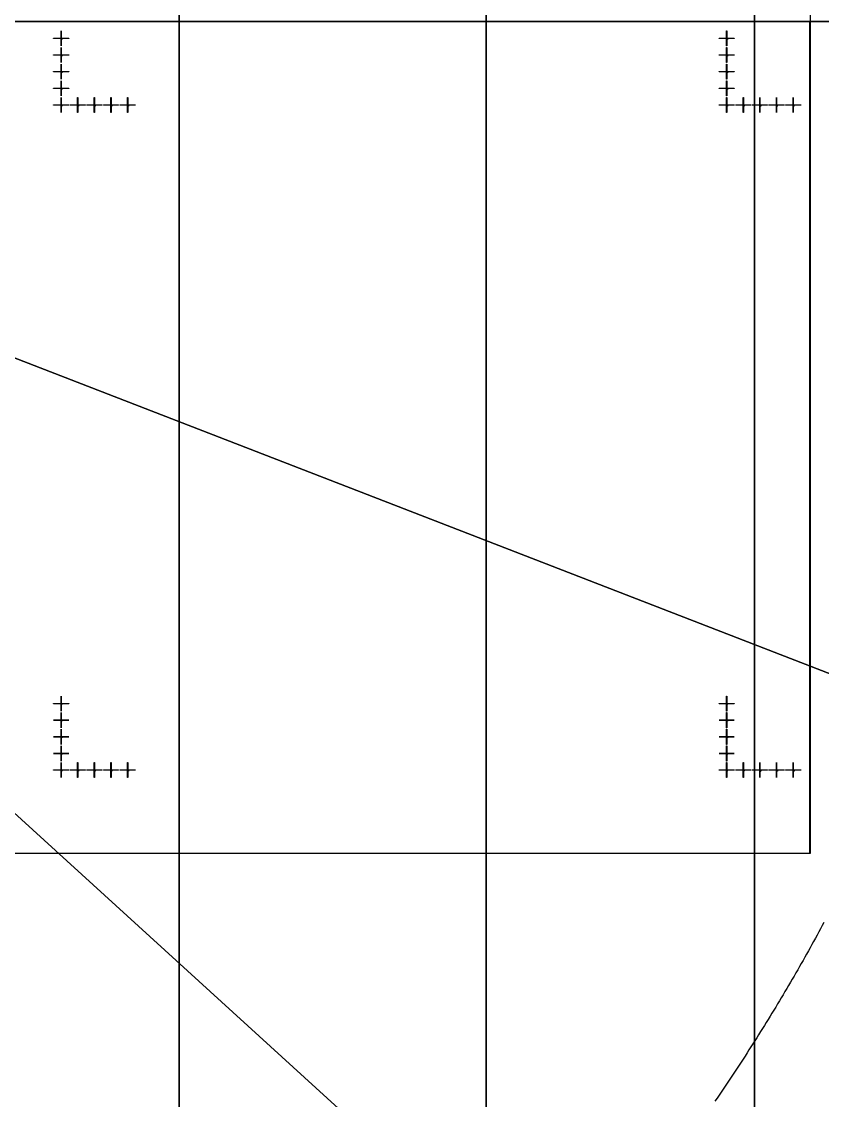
# Model space of a CAD drawing. Extents: x -25400 to 25400, y -24113 to 25400.
# Drawn here: x 10529 to 20156, y -12974 to 1 of the extents above; entities that cross this region are included whole.
import ezdxf

# ---------------------------------------------------------------- set-up
doc = ezdxf.new("R2010")
doc.units = 0
for name, color, linetype in [('L0D0', 2, 'CONTINUOUS'), ('L1D0', 3, 'CONTINUOUS'), ('L3D0', 4, 'CONTINUOUS')]:
    doc.layers.add(name, color=color, linetype=linetype)

msp = doc.modelspace()

# ---------------------------------------------------------------- linework, layer by layer
at = {"layer": 'L0D0'}
for points in [[(12421.944, 22155.255), (12421.944, -22155.255)], [(12421.944, -22155.255), (12421.944, 22155.255)], [(16115.797, 19632.653), (16115.797, -19632.653)], [(16115.797, -19632.653), (16115.797, 16466.422)], [(19339.518, -16466.422), (19339.518, 16466.422)], [(19339.518, 16466.422), (19339.518, -16466.422)], [(22899.959, 43.404), (22900, 0), (0, 0)], [(10207.408, -20499.239), (0, 0), (16923.304, -15427.63)], [(16923.304, -15427.63), (0, 0), (21353.614, -8272.434)], [(21353.614, -8272.434), (0, 0), (22900, 0)], [(20175.179, -10833.842), (20154.609, -10872.063), (20133.966, -10910.244), (20113.251, -10948.386), (20092.463, -10986.488), (20071.604, -11024.551), (20050.672, -11062.575), (20029.668, -11100.559), (20008.592, -11138.502), (19987.445, -11176.406), (19966.225, -11214.27), (19944.934, -11252.093), (19923.571, -11289.876), (19902.137, -11327.619), (19880.631, -11365.321), (19859.054, -11402.981), (19837.405, -11440.601), (19815.685, -11478.18), (19793.894, -11515.718), (19772.032, -11553.214), (19750.099, -11590.669), (19728.094, -11628.082), (19706.019, -11665.453), (19683.874, -11702.783), (19661.657, -11740.07), (19639.37, -11777.315), (19617.012, -11814.518), (19594.584, -11851.679), (19572.085, -11888.797), (19549.516, -11925.872), (19526.877, -11962.904), (19504.168, -11999.893), (19481.388, -12036.84), (19458.539, -12073.743), (19435.62, -12110.602), (19412.631, -12147.418), (19389.572, -12184.191), (19366.443, -12220.92), (19343.245, -12257.604), (19319.978, -12294.245), (19296.641, -12330.842), (19273.234, -12367.394), (19249.759, -12403.902), (19226.214, -12440.365), (19202.601, -12476.784), (19178.918, -12513.158), (19155.166, -12549.486), (19131.346, -12585.77), (19107.457, -12622.009), (19083.499, -12658.202), (19059.472, -12694.35), (19035.378, -12730.452), (19011.214, -12766.508), (18986.983, -12802.519), (18962.683, -12838.483), (18938.315, -12874.402), (18913.879, -12910.274), (18889.375, -12946.1), (18864.804, -12981.879)]]:
    msp.add_lwpolyline(points, dxfattribs=at)
at = {"layer": 'L1D0'}
for points in [[(11003.25, -193.5), (11003.25, -110.5), (11005.75, -110.5), (11005.75, -193.5)], [(19003.25, -193.5), (19003.25, -110.5), (19005.75, -110.5), (19005.75, -193.5)], [(10913.5, -202.75), (10913.5, -200.25), (10996.5, -200.25), (10996.5, -202.75)], [(11004.3, -206.5), (11004.3, -201.7), (10999.5, -201.7), (10999.5, -201.3), (11004.3, -201.3), (11004.3, -196.5), (11004.7, -196.5), (11004.7, -201.3), (11009.5, -201.3), (11009.5, -201.7), (11004.7, -201.7), (11004.7, -206.5)], [(11003.25, -292.5), (11003.25, -209.5), (11005.75, -209.5), (11005.75, -292.5)], [(11010.5, -212.056), (11010.5, -208.5), (11014.944, -208.5), (11014.944, -209.389), (11011.389, -209.389), (11011.389, -211.167), (11014.056, -211.167), (11014.056, -212.056)], [(11010.5, -214.722), (11010.5, -213.833), (11014.056, -213.833), (11014.056, -214.722)], [(11012.5, -202.75), (11012.5, -200.25), (11095.5, -200.25), (11095.5, -202.75)], [(11014.056, -213.833), (11014.056, -212.056), (11014.944, -212.056), (11014.944, -213.833)], [(18913.5, -202.75), (18913.5, -200.25), (18996.5, -200.25), (18996.5, -202.75)], [(19004.3, -206.5), (19004.3, -201.7), (18999.5, -201.7), (18999.5, -201.3), (19004.3, -201.3), (19004.3, -196.5), (19004.7, -196.5), (19004.7, -201.3), (19009.5, -201.3), (19009.5, -201.7), (19004.7, -201.7), (19004.7, -206.5)], [(19003.25, -292.5), (19003.25, -209.5), (19005.75, -209.5), (19005.75, -292.5)], [(19010.5, -212.056), (19010.5, -208.5), (19014.944, -208.5), (19014.944, -209.389), (19011.389, -209.389), (19011.389, -211.167), (19014.056, -211.167), (19014.056, -212.056)], [(19010.5, -214.722), (19010.5, -213.833), (19014.056, -213.833), (19014.056, -214.722)], [(19012.5, -202.75), (19012.5, -200.25), (19095.5, -200.25), (19095.5, -202.75)], [(19014.056, -213.833), (19014.056, -212.056), (19014.944, -212.056), (19014.944, -213.833)], [(11003.25, -393.5), (11003.25, -310.5), (11005.75, -310.5), (11005.75, -393.5)], [(19003.25, -393.5), (19003.25, -310.5), (19005.75, -310.5), (19005.75, -393.5)], [(10913.5, -402.75), (10913.5, -400.25), (10996.5, -400.25), (10996.5, -402.75)], [(11004.3, -406.5), (11004.3, -401.7), (10999.5, -401.7), (10999.5, -401.3), (11004.3, -401.3), (11004.3, -396.5), (11004.7, -396.5), (11004.7, -401.3), (11009.5, -401.3), (11009.5, -401.7), (11004.7, -401.7), (11004.7, -406.5)], [(11003.25, -492.5), (11003.25, -409.5), (11005.75, -409.5), (11005.75, -492.5)], [(11003.25, -593.5), (11003.25, -510.5), (11005.75, -510.5), (11005.75, -593.5)], [(11013.167, -414.722), (11013.167, -412.944), (11010.5, -412.944), (11010.5, -411.167), (11011.389, -411.167), (11011.389, -412.056), (11013.167, -412.056), (11013.167, -409.389), (11012.278, -409.389), (11012.278, -408.5), (11014.056, -408.5), (11014.056, -412.056), (11014.944, -412.056), (11014.944, -412.944), (11014.056, -412.944), (11014.056, -414.722)], [(11011.389, -411.167), (11011.389, -409.389), (11012.278, -409.389), (11012.278, -411.167)], [(11012.5, -402.75), (11012.5, -400.25), (11095.5, -400.25), (11095.5, -402.75)], [(18913.5, -402.75), (18913.5, -400.25), (18996.5, -400.25), (18996.5, -402.75)], [(19004.3, -406.5), (19004.3, -401.7), (18999.5, -401.7), (18999.5, -401.3), (19004.3, -401.3), (19004.3, -396.5), (19004.7, -396.5), (19004.7, -401.3), (19009.5, -401.3), (19009.5, -401.7), (19004.7, -401.7), (19004.7, -406.5)], [(19003.25, -492.5), (19003.25, -409.5), (19005.75, -409.5), (19005.75, -492.5)], [(19003.25, -593.5), (19003.25, -510.5), (19005.75, -510.5), (19005.75, -593.5)], [(19013.167, -414.722), (19013.167, -412.944), (19010.5, -412.944), (19010.5, -411.167), (19011.389, -411.167), (19011.389, -412.056), (19013.167, -412.056), (19013.167, -409.389), (19012.278, -409.389), (19012.278, -408.5), (19014.056, -408.5), (19014.056, -412.056), (19014.944, -412.056), (19014.944, -412.944), (19014.056, -412.944), (19014.056, -414.722)], [(19011.389, -411.167), (19011.389, -409.389), (19012.278, -409.389), (19012.278, -411.167)], [(19012.5, -402.75), (19012.5, -400.25), (19095.5, -400.25), (19095.5, -402.75)], [(10913.5, -602.75), (10913.5, -600.25), (10996.5, -600.25), (10996.5, -602.75)], [(11004.3, -606.5), (11004.3, -601.7), (10999.5, -601.7), (10999.5, -601.3), (11004.3, -601.3), (11004.3, -596.5), (11004.7, -596.5), (11004.7, -601.3), (11009.5, -601.3), (11009.5, -601.7), (11004.7, -601.7), (11004.7, -606.5)], [(11003.25, -692.5), (11003.25, -609.5), (11005.75, -609.5), (11005.75, -692.5)], [(11010.5, -609.389), (11010.5, -608.5), (11014.056, -608.5), (11014.056, -609.389)], [(11010.5, -614.722), (11010.5, -613.833), (11014.056, -613.833), (11014.056, -614.722)], [(11011.389, -612.056), (11011.389, -611.167), (11014.056, -611.167), (11014.056, -612.056)], [(11012.5, -602.75), (11012.5, -600.25), (11095.5, -600.25), (11095.5, -602.75)], [(11014.056, -611.167), (11014.056, -609.389), (11014.944, -609.389), (11014.944, -611.167)], [(11014.056, -613.833), (11014.056, -612.056), (11014.944, -612.056), (11014.944, -613.833)], [(18913.5, -602.75), (18913.5, -600.25), (18996.5, -600.25), (18996.5, -602.75)], [(19004.3, -606.5), (19004.3, -601.7), (18999.5, -601.7), (18999.5, -601.3), (19004.3, -601.3), (19004.3, -596.5), (19004.7, -596.5), (19004.7, -601.3), (19009.5, -601.3), (19009.5, -601.7), (19004.7, -601.7), (19004.7, -606.5)], [(19003.25, -692.5), (19003.25, -609.5), (19005.75, -609.5), (19005.75, -692.5)], [(19010.5, -609.389), (19010.5, -608.5), (19014.056, -608.5), (19014.056, -609.389)], [(19010.5, -614.722), (19010.5, -613.833), (19014.056, -613.833), (19014.056, -614.722)], [(19011.389, -612.056), (19011.389, -611.167), (19014.056, -611.167), (19014.056, -612.056)], [(19012.5, -602.75), (19012.5, -600.25), (19095.5, -600.25), (19095.5, -602.75)], [(19014.056, -611.167), (19014.056, -609.389), (19014.944, -609.389), (19014.944, -611.167)], [(19014.056, -613.833), (19014.056, -612.056), (19014.944, -612.056), (19014.944, -613.833)], [(11003.25, -793.5), (11003.25, -710.5), (11005.75, -710.5), (11005.75, -793.5)], [(19003.25, -793.5), (19003.25, -710.5), (19005.75, -710.5), (19005.75, -793.5)], [(10913.5, -802.75), (10913.5, -800.25), (10996.5, -800.25), (10996.5, -802.75)], [(11004.3, -806.5), (11004.3, -801.7), (10999.5, -801.7), (10999.5, -801.3), (11004.3, -801.3), (11004.3, -796.5), (11004.7, -796.5), (11004.7, -801.3), (11009.5, -801.3), (11009.5, -801.7), (11004.7, -801.7), (11004.7, -806.5)], [(11003.25, -892.5), (11003.25, -809.5), (11005.75, -809.5), (11005.75, -892.5)], [(11010.5, -810.278), (11010.5, -809.389), (11011.389, -809.389), (11011.389, -810.278)], [(11010.5, -814.722), (11010.5, -812.944), (11011.389, -812.944), (11011.389, -813.833), (11014.944, -813.833), (11014.944, -814.722)], [(11011.389, -809.389), (11011.389, -808.5), (11014.056, -808.5), (11014.056, -809.389)], [(11011.389, -812.944), (11011.389, -812.056), (11013.167, -812.056), (11013.167, -812.944)], [(11012.5, -802.75), (11012.5, -800.25), (11095.5, -800.25), (11095.5, -802.75)], [(11013.167, -812.056), (11013.167, -811.167), (11014.056, -811.167), (11014.056, -812.056)], [(11014.056, -811.167), (11014.056, -809.389), (11014.944, -809.389), (11014.944, -811.167)], [(18913.5, -802.75), (18913.5, -800.25), (18996.5, -800.25), (18996.5, -802.75)], [(19004.3, -806.5), (19004.3, -801.7), (18999.5, -801.7), (18999.5, -801.3), (19004.3, -801.3), (19004.3, -796.5), (19004.7, -796.5), (19004.7, -801.3), (19009.5, -801.3), (19009.5, -801.7), (19004.7, -801.7), (19004.7, -806.5)], [(19003.25, -892.5), (19003.25, -809.5), (19005.75, -809.5), (19005.75, -892.5)], [(19010.5, -810.278), (19010.5, -809.389), (19011.389, -809.389), (19011.389, -810.278)], [(19010.5, -814.722), (19010.5, -812.944), (19011.389, -812.944), (19011.389, -813.833), (19014.944, -813.833), (19014.944, -814.722)], [(19011.389, -809.389), (19011.389, -808.5), (19014.056, -808.5), (19014.056, -809.389)], [(19011.389, -812.944), (19011.389, -812.056), (19013.167, -812.056), (19013.167, -812.944)], [(19012.5, -802.75), (19012.5, -800.25), (19095.5, -800.25), (19095.5, -802.75)], [(19013.167, -812.056), (19013.167, -811.167), (19014.056, -811.167), (19014.056, -812.056)], [(19014.056, -811.167), (19014.056, -809.389), (19014.944, -809.389), (19014.944, -811.167)], [(10913.5, -1002.75), (10913.5, -1000.25), (10996.5, -1000.25), (10996.5, -1002.75)], [(11004.3, -1006.5), (11004.3, -1001.7), (10999.5, -1001.7), (10999.5, -1001.3), (11004.3, -1001.3), (11004.3, -996.5), (11004.7, -996.5), (11004.7, -1001.3), (11009.5, -1001.3), (11009.5, -1001.7), (11004.7, -1001.7), (11004.7, -1006.5)], [(11003.25, -993.5), (11003.25, -910.5), (11005.75, -910.5), (11005.75, -993.5)], [(11003.25, -1092.5), (11003.25, -1009.5), (11005.75, -1009.5), (11005.75, -1092.5)], [(11011.389, -1014.722), (11011.389, -1013.833), (11012.278, -1013.833), (11012.278, -1010.278), (11011.389, -1010.278), (11011.389, -1009.389), (11012.278, -1009.389), (11012.278, -1008.5), (11013.167, -1008.5), (11013.167, -1013.833), (11014.056, -1013.833), (11014.056, -1014.722)], [(11012.5, -1002.75), (11012.5, -1000.25), (11095.5, -1000.25), (11095.5, -1002.75)], [(11113.5, -1002.75), (11113.5, -1000.25), (11196.5, -1000.25), (11196.5, -1002.75)], [(11204.3, -1006.5), (11204.3, -1001.7), (11199.5, -1001.7), (11199.5, -1001.3), (11204.3, -1001.3), (11204.3, -996.5), (11204.7, -996.5), (11204.7, -1001.3), (11209.5, -1001.3), (11209.5, -1001.7), (11204.7, -1001.7), (11204.7, -1006.5)], [(11203.25, -993.5), (11203.25, -910.5), (11205.75, -910.5), (11205.75, -993.5)], [(11203.25, -1092.5), (11203.25, -1009.5), (11205.75, -1009.5), (11205.75, -1092.5)], [(11210.5, -1010.278), (11210.5, -1009.389), (11211.389, -1009.389), (11211.389, -1010.278)], [(11210.5, -1014.722), (11210.5, -1012.944), (11211.389, -1012.944), (11211.389, -1013.833), (11214.944, -1013.833), (11214.944, -1014.722)], [(11211.389, -1009.389), (11211.389, -1008.5), (11214.056, -1008.5), (11214.056, -1009.389)], [(11211.389, -1012.944), (11211.389, -1012.056), (11213.167, -1012.056), (11213.167, -1012.944)], [(11212.5, -1002.75), (11212.5, -1000.25), (11295.5, -1000.25), (11295.5, -1002.75)], [(11213.167, -1012.056), (11213.167, -1011.167), (11214.056, -1011.167), (11214.056, -1012.056)], [(11214.056, -1011.167), (11214.056, -1009.389), (11214.944, -1009.389), (11214.944, -1011.167)], [(11313.5, -1002.75), (11313.5, -1000.25), (11396.5, -1000.25), (11396.5, -1002.75)], [(11404.3, -1006.5), (11404.3, -1001.7), (11399.5, -1001.7), (11399.5, -1001.3), (11404.3, -1001.3), (11404.3, -996.5), (11404.7, -996.5), (11404.7, -1001.3), (11409.5, -1001.3), (11409.5, -1001.7), (11404.7, -1001.7), (11404.7, -1006.5)], [(11403.25, -993.5), (11403.25, -910.5), (11405.75, -910.5), (11405.75, -993.5)], [(11403.25, -1092.5), (11403.25, -1009.5), (11405.75, -1009.5), (11405.75, -1092.5)], [(11410.5, -1009.389), (11410.5, -1008.5), (11414.056, -1008.5), (11414.056, -1009.389)], [(11410.5, -1014.722), (11410.5, -1013.833), (11414.056, -1013.833), (11414.056, -1014.722)], [(11411.389, -1012.056), (11411.389, -1011.167), (11414.056, -1011.167), (11414.056, -1012.056)], [(11412.5, -1002.75), (11412.5, -1000.25), (11495.5, -1000.25), (11495.5, -1002.75)], [(11414.056, -1011.167), (11414.056, -1009.389), (11414.944, -1009.389), (11414.944, -1011.167)], [(11414.056, -1013.833), (11414.056, -1012.056), (11414.944, -1012.056), (11414.944, -1013.833)], [(11513.5, -1002.75), (11513.5, -1000.25), (11596.5, -1000.25), (11596.5, -1002.75)], [(11604.3, -1006.5), (11604.3, -1001.7), (11599.5, -1001.7), (11599.5, -1001.3), (11604.3, -1001.3), (11604.3, -996.5), (11604.7, -996.5), (11604.7, -1001.3), (11609.5, -1001.3), (11609.5, -1001.7), (11604.7, -1001.7), (11604.7, -1006.5)], [(11603.25, -993.5), (11603.25, -910.5), (11605.75, -910.5), (11605.75, -993.5)], [(11603.25, -1092.5), (11603.25, -1009.5), (11605.75, -1009.5), (11605.75, -1092.5)], [(11613.167, -1014.722), (11613.167, -1012.944), (11610.5, -1012.944), (11610.5, -1011.167), (11611.389, -1011.167), (11611.389, -1012.056), (11613.167, -1012.056), (11613.167, -1009.389), (11612.278, -1009.389), (11612.278, -1008.5), (11614.056, -1008.5), (11614.056, -1012.056), (11614.944, -1012.056), (11614.944, -1012.944), (11614.056, -1012.944), (11614.056, -1014.722)], [(11611.389, -1011.167), (11611.389, -1009.389), (11612.278, -1009.389), (11612.278, -1011.167)], [(11612.5, -1002.75), (11612.5, -1000.25), (11695.5, -1000.25), (11695.5, -1002.75)], [(11713.5, -1002.75), (11713.5, -1000.25), (11796.5, -1000.25), (11796.5, -1002.75)], [(11804.3, -1006.5), (11804.3, -1001.7), (11799.5, -1001.7), (11799.5, -1001.3), (11804.3, -1001.3), (11804.3, -996.5), (11804.7, -996.5), (11804.7, -1001.3), (11809.5, -1001.3), (11809.5, -1001.7), (11804.7, -1001.7), (11804.7, -1006.5)], [(11803.25, -993.5), (11803.25, -910.5), (11805.75, -910.5), (11805.75, -993.5)], [(11803.25, -1092.5), (11803.25, -1009.5), (11805.75, -1009.5), (11805.75, -1092.5)], [(11810.5, -1012.056), (11810.5, -1008.5), (11814.944, -1008.5), (11814.944, -1009.389), (11811.389, -1009.389), (11811.389, -1011.167), (11814.056, -1011.167), (11814.056, -1012.056)], [(11810.5, -1014.722), (11810.5, -1013.833), (11814.056, -1013.833), (11814.056, -1014.722)], [(11812.5, -1002.75), (11812.5, -1000.25), (11895.5, -1000.25), (11895.5, -1002.75)], [(11814.056, -1013.833), (11814.056, -1012.056), (11814.944, -1012.056), (11814.944, -1013.833)], [(18913.5, -1002.75), (18913.5, -1000.25), (18996.5, -1000.25), (18996.5, -1002.75)], [(19004.3, -1006.5), (19004.3, -1001.7), (18999.5, -1001.7), (18999.5, -1001.3), (19004.3, -1001.3), (19004.3, -996.5), (19004.7, -996.5), (19004.7, -1001.3), (19009.5, -1001.3), (19009.5, -1001.7), (19004.7, -1001.7), (19004.7, -1006.5)], [(19003.25, -993.5), (19003.25, -910.5), (19005.75, -910.5), (19005.75, -993.5)], [(19003.25, -1092.5), (19003.25, -1009.5), (19005.75, -1009.5), (19005.75, -1092.5)], [(19011.389, -1014.722), (19011.389, -1013.833), (19012.278, -1013.833), (19012.278, -1010.278), (19011.389, -1010.278), (19011.389, -1009.389), (19012.278, -1009.389), (19012.278, -1008.5), (19013.167, -1008.5), (19013.167, -1013.833), (19014.056, -1013.833), (19014.056, -1014.722)], [(19012.5, -1002.75), (19012.5, -1000.25), (19095.5, -1000.25), (19095.5, -1002.75)], [(19113.5, -1002.75), (19113.5, -1000.25), (19196.5, -1000.25), (19196.5, -1002.75)], [(19204.3, -1006.5), (19204.3, -1001.7), (19199.5, -1001.7), (19199.5, -1001.3), (19204.3, -1001.3), (19204.3, -996.5), (19204.7, -996.5), (19204.7, -1001.3), (19209.5, -1001.3), (19209.5, -1001.7), (19204.7, -1001.7), (19204.7, -1006.5)], [(19203.25, -993.5), (19203.25, -910.5), (19205.75, -910.5), (19205.75, -993.5)], [(19203.25, -1092.5), (19203.25, -1009.5), (19205.75, -1009.5), (19205.75, -1092.5)], [(19210.5, -1010.278), (19210.5, -1009.389), (19211.389, -1009.389), (19211.389, -1010.278)], [(19210.5, -1014.722), (19210.5, -1012.944), (19211.389, -1012.944), (19211.389, -1013.833), (19214.944, -1013.833), (19214.944, -1014.722)], [(19211.389, -1009.389), (19211.389, -1008.5), (19214.056, -1008.5), (19214.056, -1009.389)], [(19211.389, -1012.944), (19211.389, -1012.056), (19213.167, -1012.056), (19213.167, -1012.944)], [(19212.5, -1002.75), (19212.5, -1000.25), (19295.5, -1000.25), (19295.5, -1002.75)], [(19213.167, -1012.056), (19213.167, -1011.167), (19214.056, -1011.167), (19214.056, -1012.056)], [(19214.056, -1011.167), (19214.056, -1009.389), (19214.944, -1009.389), (19214.944, -1011.167)], [(19313.5, -1002.75), (19313.5, -1000.25), (19396.5, -1000.25), (19396.5, -1002.75)], [(19404.3, -1006.5), (19404.3, -1001.7), (19399.5, -1001.7), (19399.5, -1001.3), (19404.3, -1001.3), (19404.3, -996.5), (19404.7, -996.5), (19404.7, -1001.3), (19409.5, -1001.3), (19409.5, -1001.7), (19404.7, -1001.7), (19404.7, -1006.5)], [(19403.25, -993.5), (19403.25, -910.5), (19405.75, -910.5), (19405.75, -993.5)], [(19403.25, -1092.5), (19403.25, -1009.5), (19405.75, -1009.5), (19405.75, -1092.5)], [(19410.5, -1009.389), (19410.5, -1008.5), (19414.056, -1008.5), (19414.056, -1009.389)], [(19410.5, -1014.722), (19410.5, -1013.833), (19414.056, -1013.833), (19414.056, -1014.722)], [(19411.389, -1012.056), (19411.389, -1011.167), (19414.056, -1011.167), (19414.056, -1012.056)], [(19412.5, -1002.75), (19412.5, -1000.25), (19495.5, -1000.25), (19495.5, -1002.75)], [(19414.056, -1011.167), (19414.056, -1009.389), (19414.944, -1009.389), (19414.944, -1011.167)], [(19414.056, -1013.833), (19414.056, -1012.056), (19414.944, -1012.056), (19414.944, -1013.833)], [(19513.5, -1002.75), (19513.5, -1000.25), (19596.5, -1000.25), (19596.5, -1002.75)], [(19604.3, -1006.5), (19604.3, -1001.7), (19599.5, -1001.7), (19599.5, -1001.3), (19604.3, -1001.3), (19604.3, -996.5), (19604.7, -996.5), (19604.7, -1001.3), (19609.5, -1001.3), (19609.5, -1001.7), (19604.7, -1001.7), (19604.7, -1006.5)], [(19603.25, -993.5), (19603.25, -910.5), (19605.75, -910.5), (19605.75, -993.5)], [(19603.25, -1092.5), (19603.25, -1009.5), (19605.75, -1009.5), (19605.75, -1092.5)], [(19613.167, -1014.722), (19613.167, -1012.944), (19610.5, -1012.944), (19610.5, -1011.167), (19611.389, -1011.167), (19611.389, -1012.056), (19613.167, -1012.056), (19613.167, -1009.389), (19612.278, -1009.389), (19612.278, -1008.5), (19614.056, -1008.5), (19614.056, -1012.056), (19614.944, -1012.056), (19614.944, -1012.944), (19614.056, -1012.944), (19614.056, -1014.722)], [(19611.389, -1011.167), (19611.389, -1009.389), (19612.278, -1009.389), (19612.278, -1011.167)], [(19612.5, -1002.75), (19612.5, -1000.25), (19695.5, -1000.25), (19695.5, -1002.75)], [(19713.5, -1002.75), (19713.5, -1000.25), (19796.5, -1000.25), (19796.5, -1002.75)], [(19804.3, -1006.5), (19804.3, -1001.7), (19799.5, -1001.7), (19799.5, -1001.3), (19804.3, -1001.3), (19804.3, -996.5), (19804.7, -996.5), (19804.7, -1001.3), (19809.5, -1001.3), (19809.5, -1001.7), (19804.7, -1001.7), (19804.7, -1006.5)], [(19803.25, -993.5), (19803.25, -910.5), (19805.75, -910.5), (19805.75, -993.5)], [(19803.25, -1092.5), (19803.25, -1009.5), (19805.75, -1009.5), (19805.75, -1092.5)], [(19810.5, -1012.056), (19810.5, -1008.5), (19814.944, -1008.5), (19814.944, -1009.389), (19811.389, -1009.389), (19811.389, -1011.167), (19814.056, -1011.167), (19814.056, -1012.056)], [(19810.5, -1014.722), (19810.5, -1013.833), (19814.056, -1013.833), (19814.056, -1014.722)], [(19812.5, -1002.75), (19812.5, -1000.25), (19895.5, -1000.25), (19895.5, -1002.75)], [(19814.056, -1013.833), (19814.056, -1012.056), (19814.944, -1012.056), (19814.944, -1013.833)], [(11003.25, -8193.5), (11003.25, -8110.5), (11005.75, -8110.5), (11005.75, -8193.5)], [(19003.25, -8193.5), (19003.25, -8110.5), (19005.75, -8110.5), (19005.75, -8193.5)], [(10913.5, -8202.75), (10913.5, -8200.25), (10996.5, -8200.25), (10996.5, -8202.75)], [(11004.3, -8206.5), (11004.3, -8201.7), (10999.5, -8201.7), (10999.5, -8201.3), (11004.3, -8201.3), (11004.3, -8196.5), (11004.7, -8196.5), (11004.7, -8201.3), (11009.5, -8201.3), (11009.5, -8201.7), (11004.7, -8201.7), (11004.7, -8206.5)], [(11003.25, -8292.5), (11003.25, -8209.5), (11005.75, -8209.5), (11005.75, -8292.5)], [(11010.5, -8212.056), (11010.5, -8208.5), (11014.944, -8208.5), (11014.944, -8209.389), (11011.389, -8209.389), (11011.389, -8211.167), (11014.056, -8211.167), (11014.056, -8212.056)], [(11010.5, -8214.722), (11010.5, -8213.833), (11014.056, -8213.833), (11014.056, -8214.722)], [(11012.5, -8202.75), (11012.5, -8200.25), (11095.5, -8200.25), (11095.5, -8202.75)], [(11014.056, -8213.833), (11014.056, -8212.056), (11014.944, -8212.056), (11014.944, -8213.833)], [(18913.5, -8202.75), (18913.5, -8200.25), (18996.5, -8200.25), (18996.5, -8202.75)], [(19004.3, -8206.5), (19004.3, -8201.7), (18999.5, -8201.7), (18999.5, -8201.3), (19004.3, -8201.3), (19004.3, -8196.5), (19004.7, -8196.5), (19004.7, -8201.3), (19009.5, -8201.3), (19009.5, -8201.7), (19004.7, -8201.7), (19004.7, -8206.5)], [(19003.25, -8292.5), (19003.25, -8209.5), (19005.75, -8209.5), (19005.75, -8292.5)], [(19010.5, -8212.056), (19010.5, -8208.5), (19014.944, -8208.5), (19014.944, -8209.389), (19011.389, -8209.389), (19011.389, -8211.167), (19014.056, -8211.167), (19014.056, -8212.056)], [(19010.5, -8214.722), (19010.5, -8213.833), (19014.056, -8213.833), (19014.056, -8214.722)], [(19012.5, -8202.75), (19012.5, -8200.25), (19095.5, -8200.25), (19095.5, -8202.75)], [(19014.056, -8213.833), (19014.056, -8212.056), (19014.944, -8212.056), (19014.944, -8213.833)], [(10913.5, -8402.75), (10913.5, -8400.25), (10996.5, -8400.25), (10996.5, -8402.75)], [(11004.3, -8406.5), (11004.3, -8401.7), (10999.5, -8401.7), (10999.5, -8401.3), (11004.3, -8401.3), (11004.3, -8396.5), (11004.7, -8396.5), (11004.7, -8401.3), (11009.5, -8401.3), (11009.5, -8401.7), (11004.7, -8401.7), (11004.7, -8406.5)], [(11003.25, -8393.5), (11003.25, -8310.5), (11005.75, -8310.5), (11005.75, -8393.5)], [(11003.25, -8492.5), (11003.25, -8409.5), (11005.75, -8409.5), (11005.75, -8492.5)], [(11013.167, -8414.722), (11013.167, -8412.944), (11010.5, -8412.944), (11010.5, -8411.167), (11011.389, -8411.167), (11011.389, -8412.056), (11013.167, -8412.056), (11013.167, -8409.389), (11012.278, -8409.389), (11012.278, -8408.5), (11014.056, -8408.5), (11014.056, -8412.056), (11014.944, -8412.056), (11014.944, -8412.944), (11014.056, -8412.944), (11014.056, -8414.722)], [(11011.389, -8411.167), (11011.389, -8409.389), (11012.278, -8409.389), (11012.278, -8411.167)], [(11012.5, -8402.75), (11012.5, -8400.25), (11095.5, -8400.25), (11095.5, -8402.75)], [(18913.5, -8402.75), (18913.5, -8400.25), (18996.5, -8400.25), (18996.5, -8402.75)], [(19004.3, -8406.5), (19004.3, -8401.7), (18999.5, -8401.7), (18999.5, -8401.3), (19004.3, -8401.3), (19004.3, -8396.5), (19004.7, -8396.5), (19004.7, -8401.3), (19009.5, -8401.3), (19009.5, -8401.7), (19004.7, -8401.7), (19004.7, -8406.5)], [(19003.25, -8393.5), (19003.25, -8310.5), (19005.75, -8310.5), (19005.75, -8393.5)], [(19003.25, -8492.5), (19003.25, -8409.5), (19005.75, -8409.5), (19005.75, -8492.5)], [(19013.167, -8414.722), (19013.167, -8412.944), (19010.5, -8412.944), (19010.5, -8411.167), (19011.389, -8411.167), (19011.389, -8412.056), (19013.167, -8412.056), (19013.167, -8409.389), (19012.278, -8409.389), (19012.278, -8408.5), (19014.056, -8408.5), (19014.056, -8412.056), (19014.944, -8412.056), (19014.944, -8412.944), (19014.056, -8412.944), (19014.056, -8414.722)], [(19011.389, -8411.167), (19011.389, -8409.389), (19012.278, -8409.389), (19012.278, -8411.167)], [(19012.5, -8402.75), (19012.5, -8400.25), (19095.5, -8400.25), (19095.5, -8402.75)], [(11003.25, -8593.5), (11003.25, -8510.5), (11005.75, -8510.5), (11005.75, -8593.5)], [(19003.25, -8593.5), (19003.25, -8510.5), (19005.75, -8510.5), (19005.75, -8593.5)], [(10913.5, -8602.75), (10913.5, -8600.25), (10996.5, -8600.25), (10996.5, -8602.75)], [(11004.3, -8606.5), (11004.3, -8601.7), (10999.5, -8601.7), (10999.5, -8601.3), (11004.3, -8601.3), (11004.3, -8596.5), (11004.7, -8596.5), (11004.7, -8601.3), (11009.5, -8601.3), (11009.5, -8601.7), (11004.7, -8601.7), (11004.7, -8606.5)], [(11003.25, -8692.5), (11003.25, -8609.5), (11005.75, -8609.5), (11005.75, -8692.5)], [(11010.5, -8609.389), (11010.5, -8608.5), (11014.056, -8608.5), (11014.056, -8609.389)], [(11010.5, -8614.722), (11010.5, -8613.833), (11014.056, -8613.833), (11014.056, -8614.722)], [(11011.389, -8612.056), (11011.389, -8611.167), (11014.056, -8611.167), (11014.056, -8612.056)], [(11012.5, -8602.75), (11012.5, -8600.25), (11095.5, -8600.25), (11095.5, -8602.75)], [(11014.056, -8611.167), (11014.056, -8609.389), (11014.944, -8609.389), (11014.944, -8611.167)], [(11014.056, -8613.833), (11014.056, -8612.056), (11014.944, -8612.056), (11014.944, -8613.833)], [(18913.5, -8602.75), (18913.5, -8600.25), (18996.5, -8600.25), (18996.5, -8602.75)], [(19004.3, -8606.5), (19004.3, -8601.7), (18999.5, -8601.7), (18999.5, -8601.3), (19004.3, -8601.3), (19004.3, -8596.5), (19004.7, -8596.5), (19004.7, -8601.3), (19009.5, -8601.3), (19009.5, -8601.7), (19004.7, -8601.7), (19004.7, -8606.5)], [(19003.25, -8692.5), (19003.25, -8609.5), (19005.75, -8609.5), (19005.75, -8692.5)], [(19010.5, -8609.389), (19010.5, -8608.5), (19014.056, -8608.5), (19014.056, -8609.389)], [(19010.5, -8614.722), (19010.5, -8613.833), (19014.056, -8613.833), (19014.056, -8614.722)], [(19011.389, -8612.056), (19011.389, -8611.167), (19014.056, -8611.167), (19014.056, -8612.056)], [(19012.5, -8602.75), (19012.5, -8600.25), (19095.5, -8600.25), (19095.5, -8602.75)], [(19014.056, -8611.167), (19014.056, -8609.389), (19014.944, -8609.389), (19014.944, -8611.167)], [(19014.056, -8613.833), (19014.056, -8612.056), (19014.944, -8612.056), (19014.944, -8613.833)], [(10913.5, -8802.75), (10913.5, -8800.25), (10996.5, -8800.25), (10996.5, -8802.75)], [(11004.3, -8806.5), (11004.3, -8801.7), (10999.5, -8801.7), (10999.5, -8801.3), (11004.3, -8801.3), (11004.3, -8796.5), (11004.7, -8796.5), (11004.7, -8801.3), (11009.5, -8801.3), (11009.5, -8801.7), (11004.7, -8801.7), (11004.7, -8806.5)], [(11003.25, -8793.5), (11003.25, -8710.5), (11005.75, -8710.5), (11005.75, -8793.5)], [(11003.25, -8892.5), (11003.25, -8809.5), (11005.75, -8809.5), (11005.75, -8892.5)], [(11010.5, -8810.278), (11010.5, -8809.389), (11011.389, -8809.389), (11011.389, -8810.278)], [(11010.5, -8814.722), (11010.5, -8812.944), (11011.389, -8812.944), (11011.389, -8813.833), (11014.944, -8813.833), (11014.944, -8814.722)], [(11011.389, -8809.389), (11011.389, -8808.5), (11014.056, -8808.5), (11014.056, -8809.389)], [(11011.389, -8812.944), (11011.389, -8812.056), (11013.167, -8812.056), (11013.167, -8812.944)], [(11012.5, -8802.75), (11012.5, -8800.25), (11095.5, -8800.25), (11095.5, -8802.75)], [(11013.167, -8812.056), (11013.167, -8811.167), (11014.056, -8811.167), (11014.056, -8812.056)], [(11014.056, -8811.167), (11014.056, -8809.389), (11014.944, -8809.389), (11014.944, -8811.167)], [(18913.5, -8802.75), (18913.5, -8800.25), (18996.5, -8800.25), (18996.5, -8802.75)], [(19004.3, -8806.5), (19004.3, -8801.7), (18999.5, -8801.7), (18999.5, -8801.3), (19004.3, -8801.3), (19004.3, -8796.5), (19004.7, -8796.5), (19004.7, -8801.3), (19009.5, -8801.3), (19009.5, -8801.7), (19004.7, -8801.7), (19004.7, -8806.5)], [(19003.25, -8793.5), (19003.25, -8710.5), (19005.75, -8710.5), (19005.75, -8793.5)], [(19003.25, -8892.5), (19003.25, -8809.5), (19005.75, -8809.5), (19005.75, -8892.5)], [(19010.5, -8810.278), (19010.5, -8809.389), (19011.389, -8809.389), (19011.389, -8810.278)], [(19010.5, -8814.722), (19010.5, -8812.944), (19011.389, -8812.944), (19011.389, -8813.833), (19014.944, -8813.833), (19014.944, -8814.722)], [(19011.389, -8809.389), (19011.389, -8808.5), (19014.056, -8808.5), (19014.056, -8809.389)], [(19011.389, -8812.944), (19011.389, -8812.056), (19013.167, -8812.056), (19013.167, -8812.944)], [(19012.5, -8802.75), (19012.5, -8800.25), (19095.5, -8800.25), (19095.5, -8802.75)], [(19013.167, -8812.056), (19013.167, -8811.167), (19014.056, -8811.167), (19014.056, -8812.056)], [(19014.056, -8811.167), (19014.056, -8809.389), (19014.944, -8809.389), (19014.944, -8811.167)], [(11003.25, -8993.5), (11003.25, -8910.5), (11005.75, -8910.5), (11005.75, -8993.5)], [(11203.25, -8993.5), (11203.25, -8910.5), (11205.75, -8910.5), (11205.75, -8993.5)], [(11403.25, -8993.5), (11403.25, -8910.5), (11405.75, -8910.5), (11405.75, -8993.5)], [(11603.25, -8993.5), (11603.25, -8910.5), (11605.75, -8910.5), (11605.75, -8993.5)], [(11803.25, -8993.5), (11803.25, -8910.5), (11805.75, -8910.5), (11805.75, -8993.5)], [(19003.25, -8993.5), (19003.25, -8910.5), (19005.75, -8910.5), (19005.75, -8993.5)], [(19203.25, -8993.5), (19203.25, -8910.5), (19205.75, -8910.5), (19205.75, -8993.5)], [(19403.25, -8993.5), (19403.25, -8910.5), (19405.75, -8910.5), (19405.75, -8993.5)], [(19603.25, -8993.5), (19603.25, -8910.5), (19605.75, -8910.5), (19605.75, -8993.5)], [(19803.25, -8993.5), (19803.25, -8910.5), (19805.75, -8910.5), (19805.75, -8993.5)], [(10913.5, -9002.75), (10913.5, -9000.25), (10996.5, -9000.25), (10996.5, -9002.75)], [(11004.3, -9006.5), (11004.3, -9001.7), (10999.5, -9001.7), (10999.5, -9001.3), (11004.3, -9001.3), (11004.3, -8996.5), (11004.7, -8996.5), (11004.7, -9001.3), (11009.5, -9001.3), (11009.5, -9001.7), (11004.7, -9001.7), (11004.7, -9006.5)], [(11003.25, -9092.5), (11003.25, -9009.5), (11005.75, -9009.5), (11005.75, -9092.5)], [(11011.389, -9014.722), (11011.389, -9013.833), (11012.278, -9013.833), (11012.278, -9010.278), (11011.389, -9010.278), (11011.389, -9009.389), (11012.278, -9009.389), (11012.278, -9008.5), (11013.167, -9008.5), (11013.167, -9013.833), (11014.056, -9013.833), (11014.056, -9014.722)], [(11012.5, -9002.75), (11012.5, -9000.25), (11095.5, -9000.25), (11095.5, -9002.75)], [(11113.5, -9002.75), (11113.5, -9000.25), (11196.5, -9000.25), (11196.5, -9002.75)], [(11204.3, -9006.5), (11204.3, -9001.7), (11199.5, -9001.7), (11199.5, -9001.3), (11204.3, -9001.3), (11204.3, -8996.5), (11204.7, -8996.5), (11204.7, -9001.3), (11209.5, -9001.3), (11209.5, -9001.7), (11204.7, -9001.7), (11204.7, -9006.5)], [(11203.25, -9092.5), (11203.25, -9009.5), (11205.75, -9009.5), (11205.75, -9092.5)], [(11210.5, -9010.278), (11210.5, -9009.389), (11211.389, -9009.389), (11211.389, -9010.278)], [(11210.5, -9014.722), (11210.5, -9012.944), (11211.389, -9012.944), (11211.389, -9013.833), (11214.944, -9013.833), (11214.944, -9014.722)], [(11211.389, -9009.389), (11211.389, -9008.5), (11214.056, -9008.5), (11214.056, -9009.389)], [(11211.389, -9012.944), (11211.389, -9012.056), (11213.167, -9012.056), (11213.167, -9012.944)], [(11212.5, -9002.75), (11212.5, -9000.25), (11295.5, -9000.25), (11295.5, -9002.75)], [(11213.167, -9012.056), (11213.167, -9011.167), (11214.056, -9011.167), (11214.056, -9012.056)], [(11214.056, -9011.167), (11214.056, -9009.389), (11214.944, -9009.389), (11214.944, -9011.167)], [(11313.5, -9002.75), (11313.5, -9000.25), (11396.5, -9000.25), (11396.5, -9002.75)], [(11404.3, -9006.5), (11404.3, -9001.7), (11399.5, -9001.7), (11399.5, -9001.3), (11404.3, -9001.3), (11404.3, -8996.5), (11404.7, -8996.5), (11404.7, -9001.3), (11409.5, -9001.3), (11409.5, -9001.7), (11404.7, -9001.7), (11404.7, -9006.5)], [(11403.25, -9092.5), (11403.25, -9009.5), (11405.75, -9009.5), (11405.75, -9092.5)], [(11410.5, -9009.389), (11410.5, -9008.5), (11414.056, -9008.5), (11414.056, -9009.389)], [(11410.5, -9014.722), (11410.5, -9013.833), (11414.056, -9013.833), (11414.056, -9014.722)], [(11411.389, -9012.056), (11411.389, -9011.167), (11414.056, -9011.167), (11414.056, -9012.056)], [(11412.5, -9002.75), (11412.5, -9000.25), (11495.5, -9000.25), (11495.5, -9002.75)], [(11414.056, -9011.167), (11414.056, -9009.389), (11414.944, -9009.389), (11414.944, -9011.167)], [(11414.056, -9013.833), (11414.056, -9012.056), (11414.944, -9012.056), (11414.944, -9013.833)], [(11513.5, -9002.75), (11513.5, -9000.25), (11596.5, -9000.25), (11596.5, -9002.75)], [(11604.3, -9006.5), (11604.3, -9001.7), (11599.5, -9001.7), (11599.5, -9001.3), (11604.3, -9001.3), (11604.3, -8996.5), (11604.7, -8996.5), (11604.7, -9001.3), (11609.5, -9001.3), (11609.5, -9001.7), (11604.7, -9001.7), (11604.7, -9006.5)], [(11603.25, -9092.5), (11603.25, -9009.5), (11605.75, -9009.5), (11605.75, -9092.5)], [(11613.167, -9014.722), (11613.167, -9012.944), (11610.5, -9012.944), (11610.5, -9011.167), (11611.389, -9011.167), (11611.389, -9012.056), (11613.167, -9012.056), (11613.167, -9009.389), (11612.278, -9009.389), (11612.278, -9008.5), (11614.056, -9008.5), (11614.056, -9012.056), (11614.944, -9012.056), (11614.944, -9012.944), (11614.056, -9012.944), (11614.056, -9014.722)], [(11611.389, -9011.167), (11611.389, -9009.389), (11612.278, -9009.389), (11612.278, -9011.167)], [(11612.5, -9002.75), (11612.5, -9000.25), (11695.5, -9000.25), (11695.5, -9002.75)], [(11713.5, -9002.75), (11713.5, -9000.25), (11796.5, -9000.25), (11796.5, -9002.75)], [(11804.3, -9006.5), (11804.3, -9001.7), (11799.5, -9001.7), (11799.5, -9001.3), (11804.3, -9001.3), (11804.3, -8996.5), (11804.7, -8996.5), (11804.7, -9001.3), (11809.5, -9001.3), (11809.5, -9001.7), (11804.7, -9001.7), (11804.7, -9006.5)], [(11803.25, -9092.5), (11803.25, -9009.5), (11805.75, -9009.5), (11805.75, -9092.5)], [(11810.5, -9012.056), (11810.5, -9008.5), (11814.944, -9008.5), (11814.944, -9009.389), (11811.389, -9009.389), (11811.389, -9011.167), (11814.056, -9011.167), (11814.056, -9012.056)], [(11810.5, -9014.722), (11810.5, -9013.833), (11814.056, -9013.833), (11814.056, -9014.722)], [(11812.5, -9002.75), (11812.5, -9000.25), (11895.5, -9000.25), (11895.5, -9002.75)], [(11814.056, -9013.833), (11814.056, -9012.056), (11814.944, -9012.056), (11814.944, -9013.833)], [(18913.5, -9002.75), (18913.5, -9000.25), (18996.5, -9000.25), (18996.5, -9002.75)], [(19004.3, -9006.5), (19004.3, -9001.7), (18999.5, -9001.7), (18999.5, -9001.3), (19004.3, -9001.3), (19004.3, -8996.5), (19004.7, -8996.5), (19004.7, -9001.3), (19009.5, -9001.3), (19009.5, -9001.7), (19004.7, -9001.7), (19004.7, -9006.5)], [(19003.25, -9092.5), (19003.25, -9009.5), (19005.75, -9009.5), (19005.75, -9092.5)], [(19011.389, -9014.722), (19011.389, -9013.833), (19012.278, -9013.833), (19012.278, -9010.278), (19011.389, -9010.278), (19011.389, -9009.389), (19012.278, -9009.389), (19012.278, -9008.5), (19013.167, -9008.5), (19013.167, -9013.833), (19014.056, -9013.833), (19014.056, -9014.722)], [(19012.5, -9002.75), (19012.5, -9000.25), (19095.5, -9000.25), (19095.5, -9002.75)], [(19113.5, -9002.75), (19113.5, -9000.25), (19196.5, -9000.25), (19196.5, -9002.75)], [(19204.3, -9006.5), (19204.3, -9001.7), (19199.5, -9001.7), (19199.5, -9001.3), (19204.3, -9001.3), (19204.3, -8996.5), (19204.7, -8996.5), (19204.7, -9001.3), (19209.5, -9001.3), (19209.5, -9001.7), (19204.7, -9001.7), (19204.7, -9006.5)], [(19203.25, -9092.5), (19203.25, -9009.5), (19205.75, -9009.5), (19205.75, -9092.5)], [(19210.5, -9010.278), (19210.5, -9009.389), (19211.389, -9009.389), (19211.389, -9010.278)], [(19210.5, -9014.722), (19210.5, -9012.944), (19211.389, -9012.944), (19211.389, -9013.833), (19214.944, -9013.833), (19214.944, -9014.722)], [(19211.389, -9009.389), (19211.389, -9008.5), (19214.056, -9008.5), (19214.056, -9009.389)], [(19211.389, -9012.944), (19211.389, -9012.056), (19213.167, -9012.056), (19213.167, -9012.944)], [(19212.5, -9002.75), (19212.5, -9000.25), (19295.5, -9000.25), (19295.5, -9002.75)], [(19213.167, -9012.056), (19213.167, -9011.167), (19214.056, -9011.167), (19214.056, -9012.056)], [(19214.056, -9011.167), (19214.056, -9009.389), (19214.944, -9009.389), (19214.944, -9011.167)], [(19313.5, -9002.75), (19313.5, -9000.25), (19396.5, -9000.25), (19396.5, -9002.75)], [(19404.3, -9006.5), (19404.3, -9001.7), (19399.5, -9001.7), (19399.5, -9001.3), (19404.3, -9001.3), (19404.3, -8996.5), (19404.7, -8996.5), (19404.7, -9001.3), (19409.5, -9001.3), (19409.5, -9001.7), (19404.7, -9001.7), (19404.7, -9006.5)], [(19403.25, -9092.5), (19403.25, -9009.5), (19405.75, -9009.5), (19405.75, -9092.5)], [(19410.5, -9009.389), (19410.5, -9008.5), (19414.056, -9008.5), (19414.056, -9009.389)], [(19410.5, -9014.722), (19410.5, -9013.833), (19414.056, -9013.833), (19414.056, -9014.722)], [(19411.389, -9012.056), (19411.389, -9011.167), (19414.056, -9011.167), (19414.056, -9012.056)], [(19412.5, -9002.75), (19412.5, -9000.25), (19495.5, -9000.25), (19495.5, -9002.75)], [(19414.056, -9011.167), (19414.056, -9009.389), (19414.944, -9009.389), (19414.944, -9011.167)], [(19414.056, -9013.833), (19414.056, -9012.056), (19414.944, -9012.056), (19414.944, -9013.833)], [(19513.5, -9002.75), (19513.5, -9000.25), (19596.5, -9000.25), (19596.5, -9002.75)], [(19604.3, -9006.5), (19604.3, -9001.7), (19599.5, -9001.7), (19599.5, -9001.3), (19604.3, -9001.3), (19604.3, -8996.5), (19604.7, -8996.5), (19604.7, -9001.3), (19609.5, -9001.3), (19609.5, -9001.7), (19604.7, -9001.7), (19604.7, -9006.5)], [(19603.25, -9092.5), (19603.25, -9009.5), (19605.75, -9009.5), (19605.75, -9092.5)], [(19613.167, -9014.722), (19613.167, -9012.944), (19610.5, -9012.944), (19610.5, -9011.167), (19611.389, -9011.167), (19611.389, -9012.056), (19613.167, -9012.056), (19613.167, -9009.389), (19612.278, -9009.389), (19612.278, -9008.5), (19614.056, -9008.5), (19614.056, -9012.056), (19614.944, -9012.056), (19614.944, -9012.944), (19614.056, -9012.944), (19614.056, -9014.722)], [(19611.389, -9011.167), (19611.389, -9009.389), (19612.278, -9009.389), (19612.278, -9011.167)], [(19612.5, -9002.75), (19612.5, -9000.25), (19695.5, -9000.25), (19695.5, -9002.75)], [(19713.5, -9002.75), (19713.5, -9000.25), (19796.5, -9000.25), (19796.5, -9002.75)], [(19804.3, -9006.5), (19804.3, -9001.7), (19799.5, -9001.7), (19799.5, -9001.3), (19804.3, -9001.3), (19804.3, -8996.5), (19804.7, -8996.5), (19804.7, -9001.3), (19809.5, -9001.3), (19809.5, -9001.7), (19804.7, -9001.7), (19804.7, -9006.5)], [(19803.25, -9092.5), (19803.25, -9009.5), (19805.75, -9009.5), (19805.75, -9092.5)], [(19810.5, -9012.056), (19810.5, -9008.5), (19814.944, -9008.5), (19814.944, -9009.389), (19811.389, -9009.389), (19811.389, -9011.167), (19814.056, -9011.167), (19814.056, -9012.056)], [(19810.5, -9014.722), (19810.5, -9013.833), (19814.056, -9013.833), (19814.056, -9014.722)], [(19812.5, -9002.75), (19812.5, -9000.25), (19895.5, -9000.25), (19895.5, -9002.75)], [(19814.056, -9013.833), (19814.056, -9012.056), (19814.944, -9012.056), (19814.944, -9013.833)]]:
    msp.add_lwpolyline(points, close=True, dxfattribs=at)
at = {"layer": 'L3D0'}
for points in [[(-10004.5, 20007.5), (10004.5, 20007.5), (10004.5, 10004.5), (20007.5, 10004.5), (20007.5, -10004.5), (10004.5, -10004.5), (10004.5, -20007.5), (-10004.5, -20007.5)], [(-20007.5, -10001.5), (20004.5, -10001.5), (20004.5, -1.5), (10004.5, -1.5), (10004.5, -10001.5), (10001.5, -10001.5), (10001.5, -1.5), (1.5, -1.5), (1.5, -10001.5), (-1.5, -10001.5), (-1.5, -1.5), (-10001.5, -1.5)]]:
    msp.add_lwpolyline(points, dxfattribs=at)

doc.saveas('drawing.dxf')
